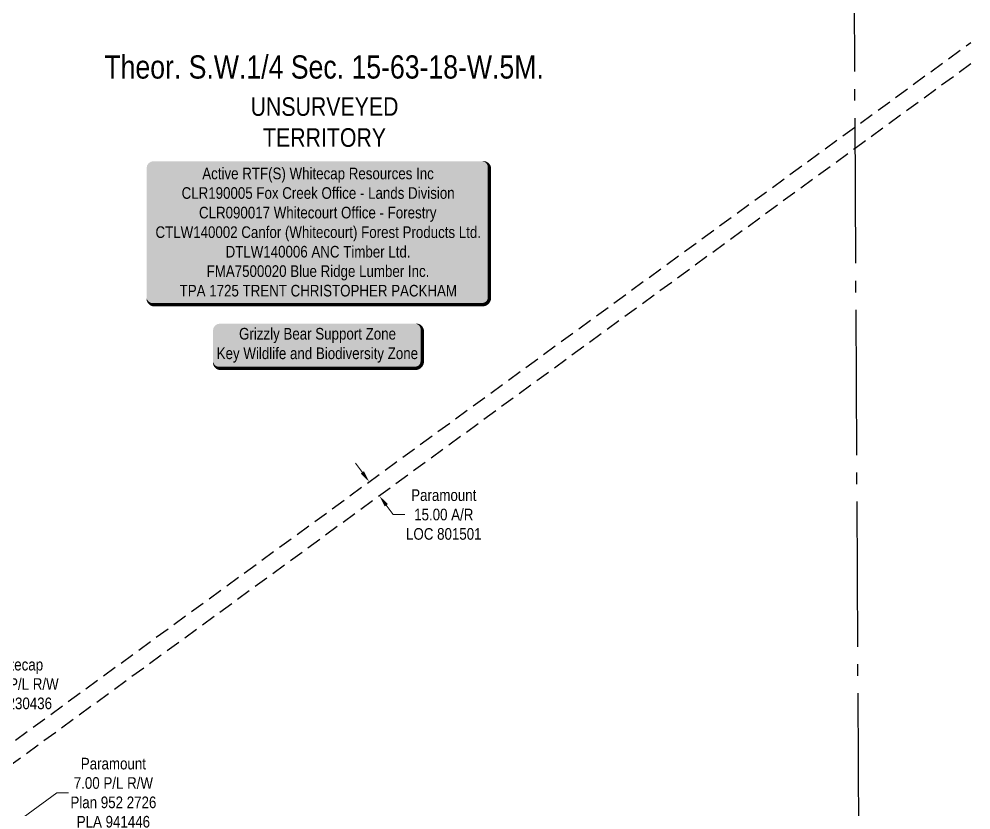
# Model space of a CAD drawing. Extents: x 521099 to 549685, y 6023217 to 6034691.
# Drawn here: x 522947 to 523766, y 6032958 to 6033638 of the extents above; entities that cross this region are included whole.
import ezdxf
from ezdxf.enums import TextEntityAlignment as Align

# ---------------------------------------------------------------- set-up
doc = ezdxf.new("R2010")
doc.units = 0
doc.header["$LTSCALE"] = 5
doc.header["$PDSIZE"] = 0.5
doc.linetypes.add('foc-ACCESSROAD', pattern=[3.75, 2.5, -1.25])
doc.linetypes.add('foc-QUARTERLINE', pattern=[33, 25, -3, 2, -3])
doc.layers.get('Defpoints').update_dxf_attribs({"color": 9})
for name, color, linetype in [('AS-WILDLIFE-BLOCK', 131, 'Continuous'), ('C-SYMBOL', 7, 'Continuous'), ('F-AR', 190, 'foc-ACCESSROAD'), ('L-QSEC', 8, 'foc-QUARTERLINE'), ('L-UNS-T', 3, 'Continuous')]:
    doc.layers.add(name, color=color, linetype=linetype)
for name, color, linetype, lineweight in [('C-RW-T', 13, 'Continuous', 9), ('F-AR-T', 190, 'Continuous', 9), ('F-RW-T', 190, 'Continuous', 9)]:
    doc.layers.add(name, color=color, linetype=linetype, lineweight=lineweight)
doc.styles.add('175L', font='ARIALN.TTF', dxfattribs={"height": 20})
doc.styles.add('80', font='ARIALN.TTF', dxfattribs={"height": 10})
doc.styles.add('80CG', font='ARIALN.TTF', dxfattribs={"height": 10})
doc.styles.add('80L', font='ARIALN.TTF', dxfattribs={"height": 10})
doc.dimstyles.new('Compass 5 000', dxfattribs={"dimscale": 5, "dimtxt": 9, "dimasz": 2, "dimexe": 0.2, "dimexo": 0.0625, "dimgap": 0.5, "dimtad": 0, "dimtih": 1, "dimtoh": 1, "dimzin": 0, "dimdsep": 46, "dimtxsty": '80CG', "dimcen": 0.1, "dimse1": 1, "dimse2": 1, "dimclrd": 256, "dimclrt": 256, "dimaunit": 1, "dimadec": 4, "dimazin": 0, "dimtfac": 0.06, "dimtofl": 0, "dimtmove": 0, "dimatfit": 1, "dimfxl": 0.2, "dimtolj": 1, "dimtzin": 0, "dimlwd": -1, "dimarcsym": 0})

# ---------------------------------------------------------------- blocks, each defined once
blk = doc.blocks.new('*D401')
at = {"layer": 'Defpoints', "color": 0, "transparency": 16777216}
for p in [(523249.18, 6033240.77), (523256.86, 6033227.85), (523258.01, 6033228.69)]:
    blk.add_point(p, dxfattribs=at)
at = {"layer": 'F-AR-T', "transparency": 16777216}
for p, q in [((523242.14, 6033248.01), (523236.23, 6033256.08)), ((523262.76, 6033219.78), (523268.66, 6033211.71)), ((523268.66, 6033211.71), (523278.66, 6033211.71))]:
    blk.add_line(p, q, dxfattribs=at)
for points in [[(523243.48, 6033248.99), (523240.79, 6033247.02), (523248.04, 6033239.93)], [(523264.11, 6033220.76), (523261.42, 6033218.8), (523256.86, 6033227.85)]]:
    blk.add_solid(points, dxfattribs=at)
at = {"layer": 'F-AR-T', "transparency": 16777216, "insert": (523312.18, 6033211.71), "char_height": 10, "attachment_point": 5, "style": '80CG'}
blk.add_mtext('\\A1;Paramount\\P15.00 A/R\\PLOC 801501', dxfattribs=at)
blk = doc.blocks.new('*D411')
at = {"layer": 'Defpoints', "color": 0, "transparency": 16777216}
for p in [(522888.43, 6032944.2), (522882.79, 6032940.07), (522906.71, 6032919.23)]:
    blk.add_point(p, dxfattribs=at)
at = {"layer": 'F-RW-T', "transparency": 16777216}
for p, q in [((522914.78, 6032925.14), (522979.29, 6032972.37)), ((522979.29, 6032972.37), (522989.29, 6032972.37)), ((522893, 6032909.2), (522884.93, 6032903.29))]:
    blk.add_line(p, q, dxfattribs=at)
for points in [[(522913.8, 6032926.49), (522915.77, 6032923.8), (522906.71, 6032919.23)], [(522892.02, 6032910.54), (522893.99, 6032907.85), (522901.07, 6032915.1)]]:
    blk.add_solid(points, dxfattribs=at)
at = {"layer": 'F-RW-T', "transparency": 16777216, "insert": (523028.02, 6032972.37), "char_height": 10, "attachment_point": 5, "style": '80CG'}
blk.add_mtext('\\A1;Paramount\\P7.00 P/L R/W\\PPlan 952 2726\\PPLA 941446', dxfattribs=at)
blk = doc.blocks.new('*U782')
h = blk.add_hatch(color=255)
edge = h.paths.add_edge_path()
edge.add_line((-141.5, -62.5), (141.5, -62.5))
edge.add_arc((141.5, -56.5), 6, 270, 360)
edge.add_line((147.5, -56.5), (147.5, 55))
edge.add_arc((141.5, 55), 6, 0, 90)
edge.add_line((141.5, 61), (-141.5, 61))
edge.add_arc((-141.5, 55), 6, 90, 180)
edge.add_line((-147.5, 55), (-147.5, -56.5))
edge.add_arc((-141.5, -56.5), 6, 180, 270)
at = {"color": 44, "flags": 128}
blk.add_lwpolyline([(-141.5, -62.5, 3, 3, 0), (141.5, -62.5, 3, 3, 0.414214), (147.5, -56.5, 3, 3, 0), (147.5, 55, 3, 0, 0.414214), (141.5, 61, 0, 0, 0), (-141.5, 61, 0, 0, 0.414214), (-147.5, 55, 0, 0, 0), (-147.5, -56.5, 0, 3, 0.414214)], format="xyseb", close=True, dxfattribs=at)
at = {"color": 44, "style": '80'}
blk.add_attdef('ENTER_TEXT_001', (-35.99, -5), '', height=10, dxfattribs=at)
blk = doc.blocks.new('*D418')
at = {"layer": 'C-RW-T', "transparency": 16777216}
for p, q in [((522875.85, 6033052.47), (522894.17, 6033065.87)), ((522894.17, 6033065.87), (522904.17, 6033065.87)), ((522843.57, 6033028.84), (522835.5, 6033022.94))]:
    blk.add_line(p, q, dxfattribs=at)
for points in [[(522874.87, 6033053.81), (522876.84, 6033051.12), (522867.78, 6033046.56)], [(522842.58, 6033030.19), (522844.55, 6033027.5), (522851.64, 6033034.75)]]:
    blk.add_solid(points, dxfattribs=at)
at = {"layer": 'Defpoints', "color": 0, "transparency": 16777216}
for p in [(522867.78, 6033046.56), (522881.07, 6033028.41), (522864.92, 6033016.59)]:
    blk.add_point(p, dxfattribs=at)
at = {"layer": 'C-RW-T', "transparency": 16777216, "insert": (522943.71, 6033065.87), "char_height": 10, "attachment_point": 5, "style": '80CG'}
blk.add_mtext('\\A1;Whitecap\\P20.00 P/L R/W\\PPLA 230436', dxfattribs=at)
blk = doc.blocks.new('*U974')
h = blk.add_hatch(color=255)
edge = h.paths.add_edge_path()
edge.add_line((-84, -20), (84, -20))
edge.add_arc((84, -14), 6, 270, 360)
edge.add_line((90, -14), (90, 12.5))
edge.add_arc((84, 12.5), 6, 0, 90)
edge.add_line((84, 18.5), (-84, 18.5))
edge.add_arc((-84, 12.5), 6, 90, 180)
edge.add_line((-90, 12.5), (-90, -14))
edge.add_arc((-84, -14), 6, 180, 270)
at = {"color": 131, "flags": 128}
blk.add_lwpolyline([(-84, -20, 3, 3, 0), (84, -20, 3, 3, 0.414214), (90, -14, 3, 3, 0), (90, 12.5, 3, 0, 0.414214), (84, 18.5, 0, 0, 0), (-84, 18.5, 0, 0, 0.414214), (-90, 12.5, 0, 0, 0), (-90, -14, 0, 3, 0.414214)], format="xyseb", close=True, dxfattribs=at)
at = {"color": 131, "style": '80'}
blk.add_attdef('ENTER_TEXT_001', (-35.99, -5), '', height=10, dxfattribs=at)

msp = doc.modelspace()

# ---------------------------------------------------------------- linework, layer by layer
at = {"layer": 'F-AR', "flags": 128}
for points in [[(522883.241, 6032973.412), (522891.878, 6032979.72), (523665.931, 6033545.254), (523765.498, 6033617.997)], [(523765.594, 6033599.612), (523666.027, 6033526.855), (522900.74, 6032967.615), (522892.11, 6032961.309)]]:
    msp.add_lwpolyline(points, dxfattribs=at)
at = {"layer": 'L-QSEC', "flags": 128}
msp.add_lwpolyline([(523669.15, 6032932.943), (523665.132, 6033697.093)], dxfattribs=at)

# ---------------------------------------------------------------- block references
ref = msp.add_blockref('*U782', (523204.01, 6033454.848), dxfattribs=dict(xscale=0.99948145, yscale=0.99948145, zscale=0.99948145))
ref.add_attrib('ENTER_TEXT_001', 'Active RTF(S) Whitecap Resources Inc', (523104.481, 6033500.285), dxfattribs={"color": 44, "height": 9.99481, "style": '80'})
ref.add_attrib('ENTER_TEXT_002', 'CLR190005 Fox Creek Office - Lands Division', (523086.721, 6033483.449), dxfattribs={"color": 44, "height": 9.99481, "style": '80'})
ref.add_attrib('ENTER_TEXT_003', 'CLR090017 Whitecourt Office - Forestry', (523101.648, 6033466.614), dxfattribs={"color": 44, "height": 9.99481, "style": '80'})
ref.add_attrib('ENTER_TEXT_004', 'CTLW140002 Canfor (Whitecourt) Forest Products Ltd.', (523064.222, 6033449.779), dxfattribs={"color": 44, "height": 9.99481, "style": '80'})
ref.add_attrib('ENTER_TEXT_005', 'DTLW140006 ANC Timber Ltd.', (523124.532, 6033432.943), dxfattribs={"color": 44, "height": 9.99481, "style": '80'})
ref.add_attrib('ENTER_TEXT_006', 'FMA7500020 Blue Ridge Lumber Inc.', (523108.228, 6033416.244), dxfattribs={"color": 44, "height": 9.99481, "style": '80'})
ref.add_attrib('ENTER_TEXT_007', 'TPA 1725 TRENT CHRISTOPHER PACKHAM', (523085.023, 6033399.409), dxfattribs={"color": 44, "height": 9.99481, "style": '80'})
at = {"layer": 'AS-WILDLIFE-BLOCK'}
ref = msp.add_blockref('*U974', (523203.67, 6033357.551), dxfattribs=at)
ref.add_attrib('ENTER_TEXT_001', 'Grizzly Bear Support Zone', (523136.105, 6033362.351), dxfattribs={"layer": '0', "color": 131, "height": 10, "style": '80'})
ref.add_attrib('ENTER_TEXT_002', 'Key Wildlife and Biodiversity Zone', (523116.896, 6033345.514), dxfattribs={"layer": '0', "color": 131, "height": 10, "style": '80'})

# ---------------------------------------------------------------- texts
at = {"layer": 'C-SYMBOL', "color": 3, "style": '175L'}
msp.add_text('Theor. S.W.1/4 Sec. 15-63-18-W.5M.', height=19.98963, dxfattribs=at).set_placement((523209.238, 6033580.912), align=Align.BOTTOM_CENTER)
at = {"layer": 'L-UNS-T', "color": 3, "insert": (523209.613, 6033549.413), "char_height": 15.9917, "attachment_point": 5, "style": '80L'}
msp.add_mtext_dynamic_manual_height_columns('UNSURVEYED TERRITORY', width=126.3482, gutter_width=47.475, heights=[0], dxfattribs=at)

# ---------------------------------------------------------------- dimensions: what is measured, and where the dimension line sits
at = {"layer": 'C-RW-T'}
dim = msp.add_linear_dim(base=(522867.781, 6033046.562), p1=(522864.923, 6033016.592), p2=(522881.067, 6033028.405), angle=36.194921, text='Whitecap\\P20.00 P/L R/W\\PPLA 230436', dimstyle='Compass 5 000', dxfattribs=at)
dim.commit()
dim.dimension.update_dxf_attribs({"geometry": '*D418', "text_midpoint": (522943.713, 6033065.874), "dimtype": 161})
at = {"layer": 'F-AR-T'}
dim = msp.add_aligned_dim(p1=(523249.181, 6033240.771), p2=(523258.008, 6033228.691), distance=-1.419, text='Paramount\\P15.00 A/R\\PLOC 801501', dimstyle='Compass 5 000', dxfattribs=at)
dim.commit()
dim.dimension.update_dxf_attribs({"geometry": '*D401', "text_midpoint": (523312.175, 6033211.706)})
at = {"layer": 'F-RW-T'}
dim = msp.add_linear_dim(base=(522906.712, 6032919.233), p1=(522882.792, 6032940.071), p2=(522888.434, 6032944.201), angle=36.207797, text='Paramount\\P7.00 P/L R/W\\PPlan 952 2726\\PPLA 941446', dimstyle='Compass 5 000', dxfattribs=at)
dim.commit()
dim.dimension.update_dxf_attribs({"geometry": '*D411', "text_midpoint": (523028.023, 6032972.366), "dimtype": 161})

doc.saveas('drawing.dxf')
